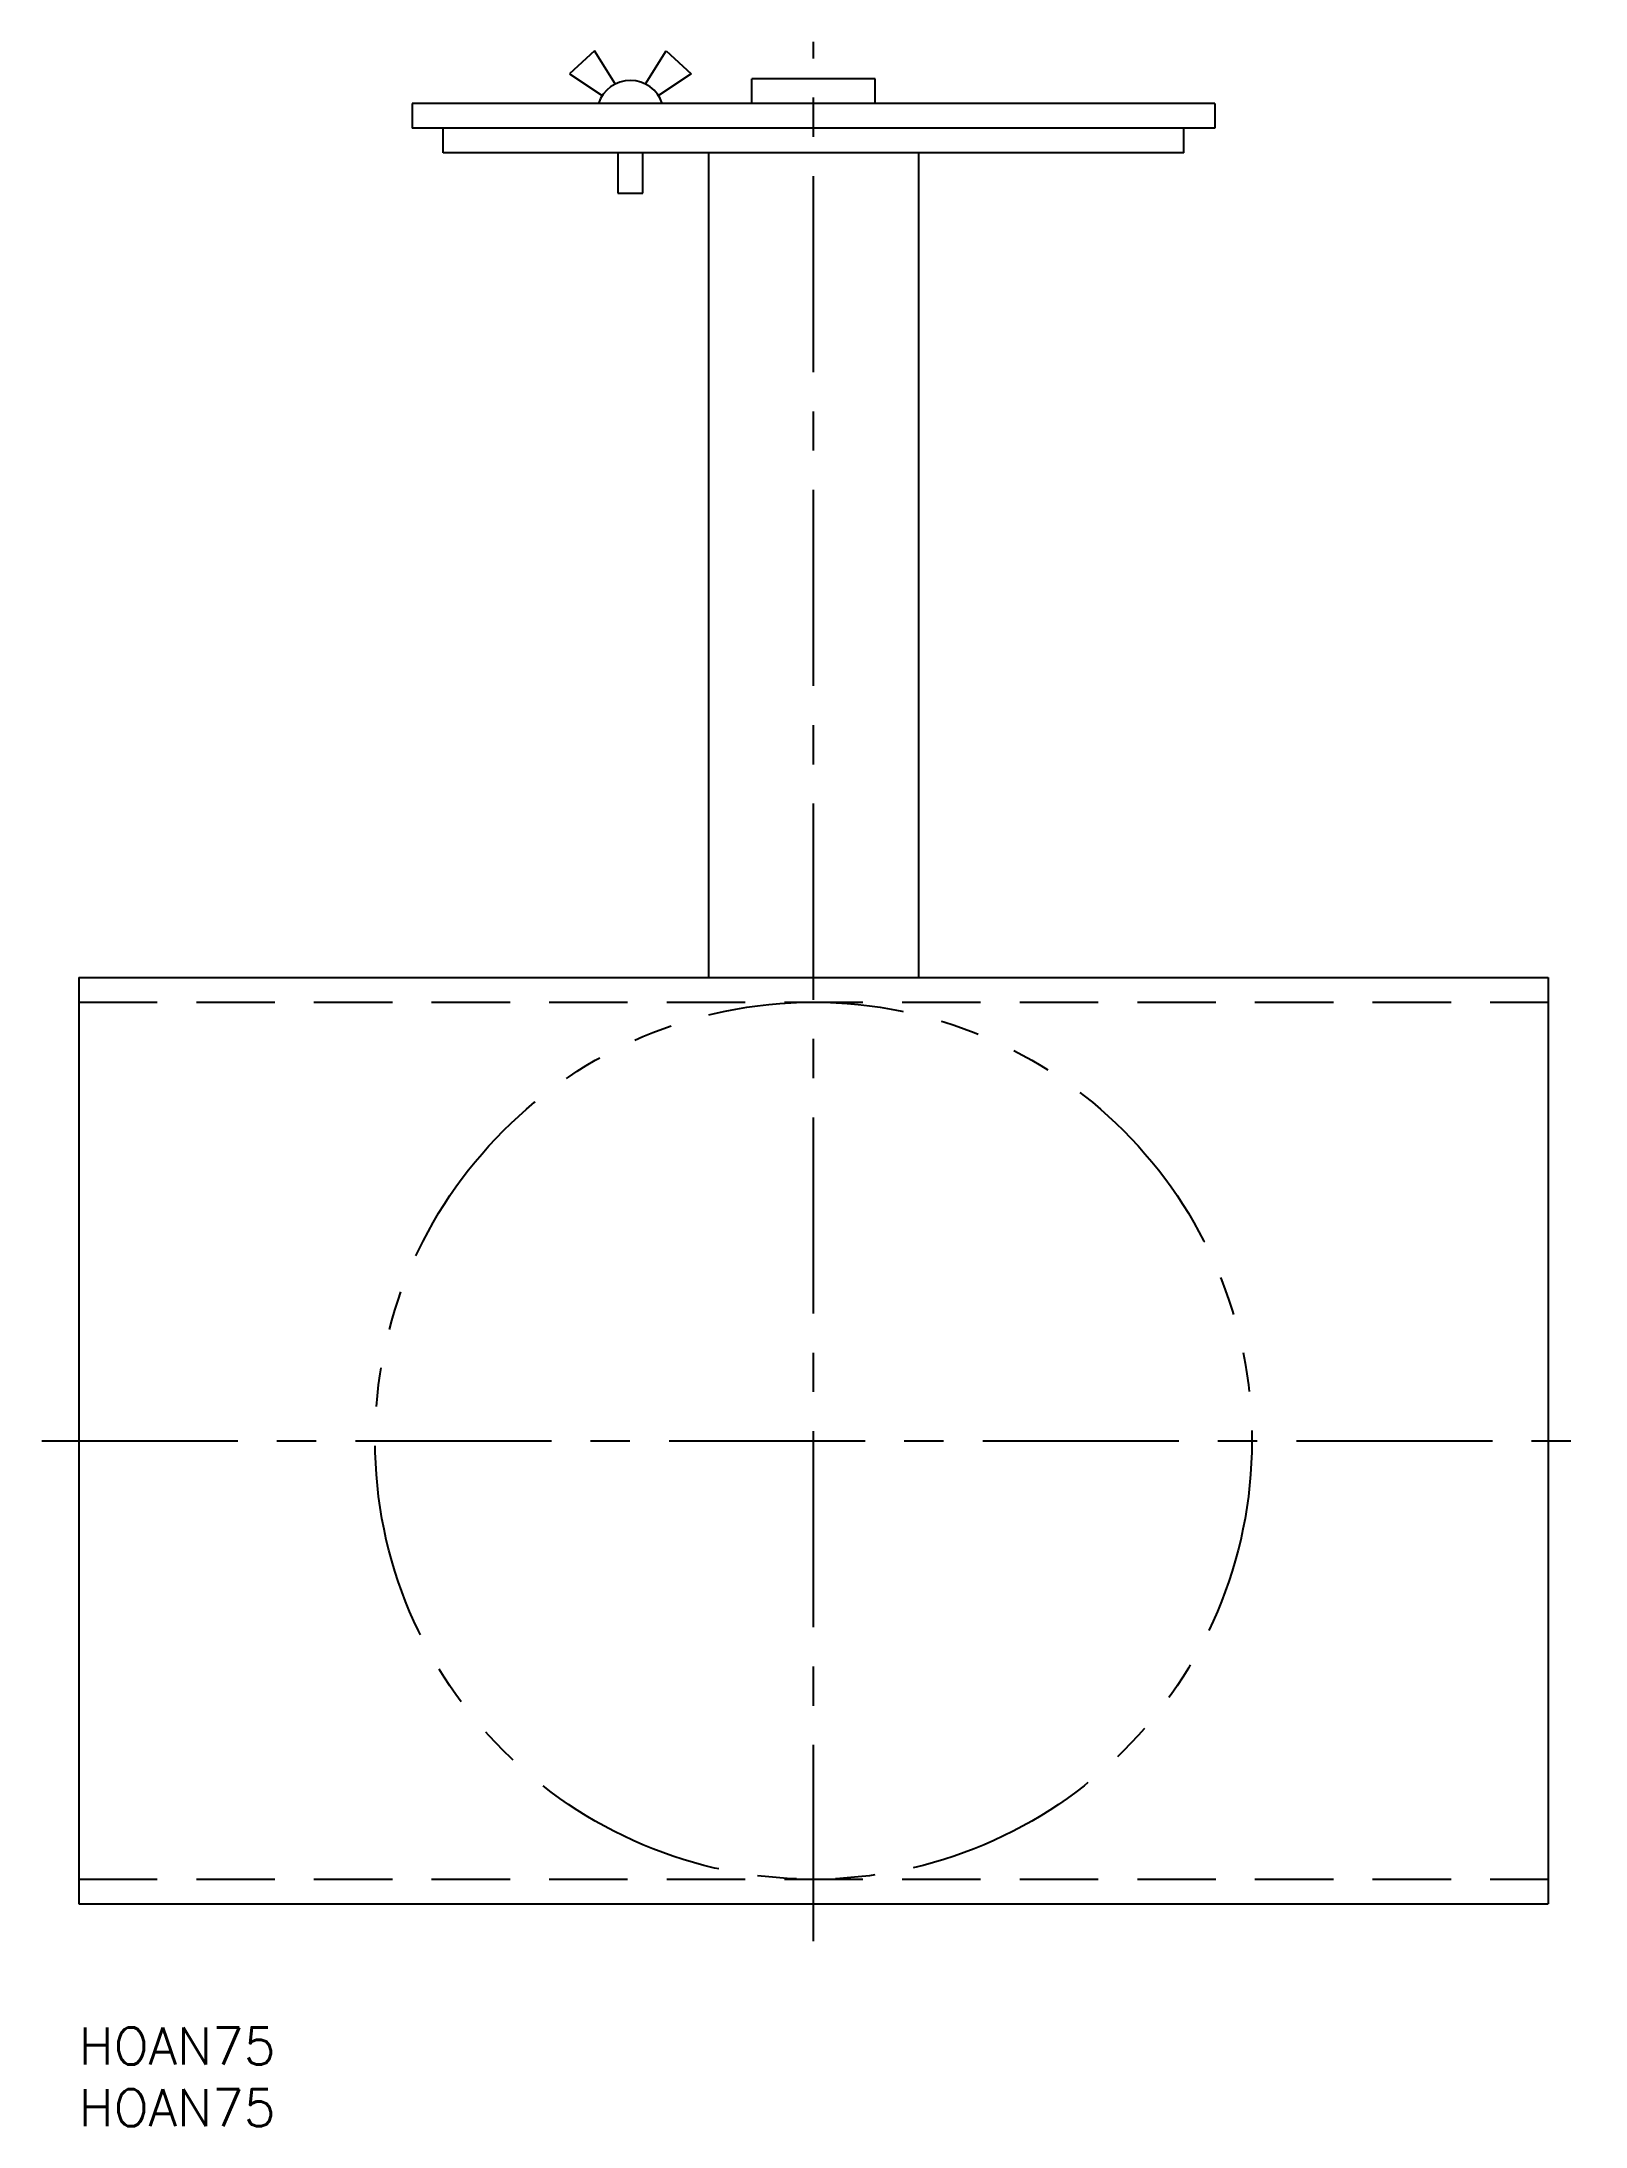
# Model space of a CAD drawing. Extents: x -3 to 122, y -8 to 161.
import ezdxf

# ---------------------------------------------------------------- set-up
doc = ezdxf.new("R2010")
doc.units = 0
doc.header["$LTSCALE"] = 0.5
for name, pattern in [('CENTER', [50.8, 31.75, -6.35, 6.35, -6.35]), ('DASHED', [19.05, 12.7, -6.35]), ('PHANTOM', [63.5, 31.75, -6.35, 6.35, -6.35, 6.35, -6.35])]:
    doc.linetypes.add(name, pattern=pattern)
for name, color, linetype in [('MSM_CENTER', 1, 'CENTER'), ('MSM_CONTINUOUS', 7, 'CONTINUOUS'), ('MSM_DASHED', 4, 'DASHED'), ('MSM_IMAGINARY', 6, 'PHANTOM'), ('MSM_PART_NUMBER', 7, 'CONTINUOUS')]:
    doc.layers.add(name, color=color, linetype=linetype)
doc.styles.get("Standard").update_dxf_attribs({"font": 'txt.shx', "height": 3, "bigfont": 'bigfont.shx'})

# ---------------------------------------------------------------- blocks, each defined once
blk = doc.blocks.new('*U2')
at = {"layer": 'MSM_PART_NUMBER'}
blk.add_text('HOAN75', height=3, dxfattribs=at).set_placement((0, -3))
blk = doc.blocks.new('*U3')
at = {"layer": 'MSM_PART_NUMBER'}
blk.add_text('HOAN75', height=3, dxfattribs=at).set_placement((0, -8))

msp = doc.modelspace()

# ---------------------------------------------------------------- linework, layer by layer
at = {"layer": 'MSM_CENTER'}
for p, q in [((59.5, 7), (59.5, 160.75)), ((-3, 47.5), (122, 47.5))]:
    msp.add_line(p, q, dxfattribs=at)
at = {"layer": 'MSM_CONTINUOUS'}
for p, q in [((41.76, 160), (39.73, 158.14)), ((43.44, 157.33), (41.76, 160)), ((45.89, 157.33), (47.57, 160)), ((47.57, 160), (49.6, 158.14)), ((39.73, 158.14), (42.4, 156.4)), ((49.6, 158.14), (46.94, 156.4)), ((64.5, 157.75), (54.5, 157.75)), ((54.5, 155.75), (54.5, 157.75)), ((64.5, 155.75), (64.5, 157.75)), ((92, 155.75), (27, 155.75)), ((27, 155.75), (27, 153.75)), ((92, 155.75), (92, 153.75)), ((92, 153.75), (27, 153.75)), ((29.5, 151.75), (29.5, 153.75)), ((89.5, 151.75), (89.5, 153.75)), ((89.5, 151.75), (29.5, 151.75)), ((43.66, 151.75), (43.66, 148.49)), ((45.67, 148.49), (45.67, 151.75)), ((51, 151.75), (51, 85)), ((68, 151.75), (68, 85)), ((43.66, 148.49), (45.67, 148.49)), ((0, 85), (119, 85)), ((0, 85), (0, 10)), ((119, 85), (119, 10)), ((0, 10), (119, 10))]:
    msp.add_line(p, q, dxfattribs=at)
msp.add_arc((44.67, 154.91), 2.71, 17.8233, 162.1767, dxfattribs=at)
at = {"layer": 'MSM_DASHED'}
for p, q in [((0, 83), (119, 83)), ((0, 12), (119, 12))]:
    msp.add_line(p, q, dxfattribs=at)
at = {"layer": 'MSM_IMAGINARY'}
msp.add_circle((59.5, 47.5), 35.5, dxfattribs=at)

# ---------------------------------------------------------------- block references
at = {"layer": 'MSM_CONTINUOUS'}
for name in ['*U2', '*U3']:
    msp.add_blockref(name, (0, 0), dxfattribs=at)

doc.saveas('drawing.dxf')
